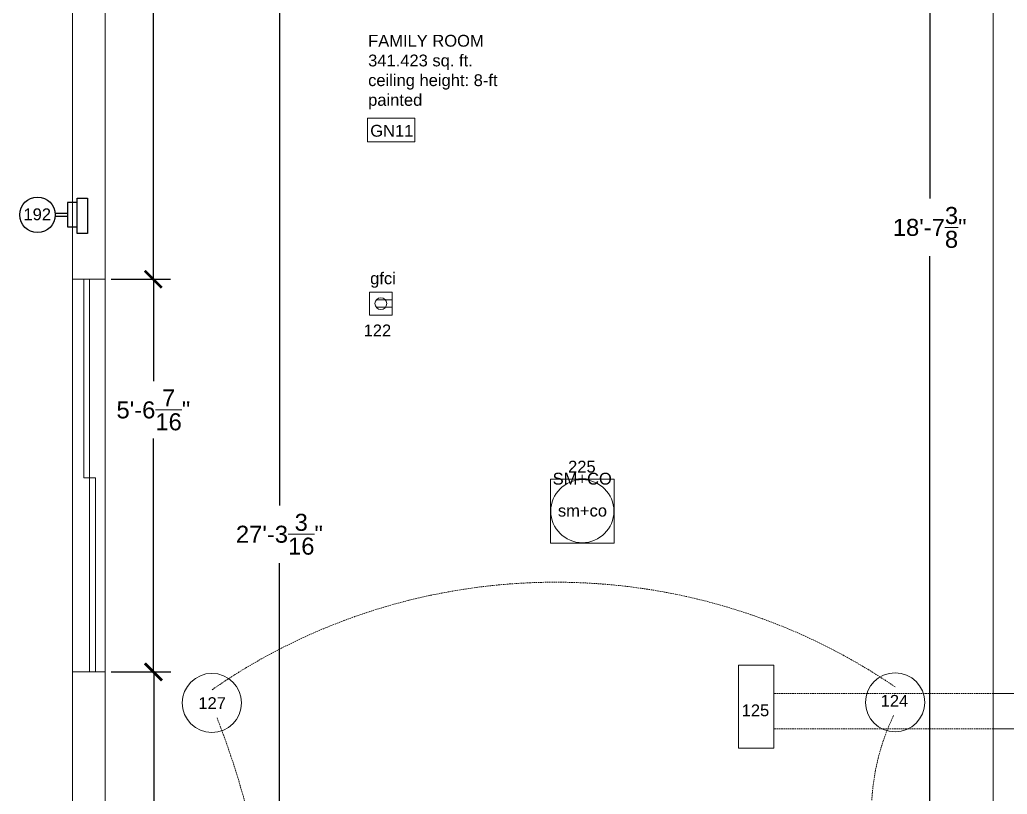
# Model space of a CAD drawing. Header units: inches. Extents: x -438 to -14, y 594 to 1082.
# Drawn here: x -437.5 to -270.4, y 821.6 to 952.6 of the extents above; entities that cross this region are included whole.
import ezdxf

# ---------------------------------------------------------------- set-up
doc = ezdxf.new("R2010")
doc.units = ezdxf.units.IN
doc.header["$MEASUREMENT"] = 0
doc.linetypes.add('DASHED2', pattern=[0.375, 0.25, -0.125])
doc.layers.get('0').update_dxf_attribs({"color": 1, "lineweight": 9})
for name, color, linetype, lineweight in [('A-101-Dimensions', 7, 'Continuous', 9), ('A-101-Floorplan-1st-floor', 7, 'Continuous', 9), ('A-101-RCP', 7, 'Continuous', 9), ('A-101-Text', 7, 'Continuous', 9)]:
    doc.layers.add(name, color=color, linetype=linetype, lineweight=lineweight)
doc.styles.add('Annotative', font='Arial.ttf')
doc.styles.get("Standard").update_dxf_attribs({"font": 'Arial.ttf', "height": 2})
doc.dimstyles.new('Annotative', dxfattribs={"dimtxt": 0.18, "dimasz": 0.18, "dimexe": 0.18, "dimexo": 0.0625, "dimgap": 0.09, "dimtad": 0, "dimtih": 1, "dimtoh": 1, "dimdec": 4, "dimzin": 0, "dimdsep": 46, "dimlunit": 4, "dimtxsty": 'Annotative', "dimblk": 'ARCHTICK', "dimblk1": 'ARCHTICK', "dimblk2": 'ARCHTICK', "dimcen": 0.09, "dimadec": 0, "dimazin": 0, "dimtfac": 1, "dimtdec": 4, "dimtofl": 0, "dimtmove": 0, "dimatfit": 3, "dimldrblk": 'ARCHTICK', "dimfxl": 1, "dimtolj": 1, "dimtzin": 0, "dimarcsym": 0})

# ---------------------------------------------------------------- blocks, each defined once
blk = doc.blocks.new('floodlight-camera-195-patio')
at = {"layer": 'A-101-RCP', "lineweight": 30}
for p, q in [((0, 2.08), (-1.62, 2.08)), ((-1.62, 2.08), (-1.62, -2.04)), ((0, 2.84), (1.75, 2.84)), ((0, -3.16), (0, 2.84)), ((0, -2.04), (0, 2.08)), ((1.75, 2.84), (1.75, -3.16)), ((-3.71, 0.27), (-1.62, 0.27)), ((-3.71, -0.23), (-1.62, -0.23)), ((-1.62, -2.04), (0, -2.04)), ((1.75, -3.16), (0, -3.16))]:
    blk.add_line(p, q, dxfattribs=at)
blk.add_circle((-6.7, 0.02), 3, dxfattribs=at)
at = {"layer": 'A-101-RCP', "lineweight": 5, "insert": (-9.07, 1.1), "char_height": 2, "attachment_point": 1}
blk.add_mtext_dynamic_manual_height_columns('192', width=5.2422, gutter_width=10, heights=[0], dxfattribs=at)
blk = doc.blocks.new('_ArchTick')
at = {"color": 0, "linetype": 'ByBlock', "lineweight": 30, "const_width": 0.15}
blk.add_lwpolyline([(-0.5, -0.5), (0.5, 0.5)], dxfattribs=at)
blk = doc.blocks.new('*D487')
at = {"layer": 'A-101-Dimensions', "color": 0, "lineweight": -2, "transparency": 16777216}
for p, q in [((-273.82, 1029.19), (-286.45, 1029.19)), ((-283.57, 1029.19), (-283.57, 922.39)), ((-283.57, 805.81), (-283.57, 912.61)), ((-273.82, 805.81), (-286.45, 805.81))]:
    blk.add_line(p, q, dxfattribs=at)
at = {"layer": 'A-101-Dimensions', "color": 0, "lineweight": -2, "transparency": 16777216, "xscale": 2.88, "yscale": 2.88, "zscale": 2.88}
for p, rotation in [((-283.57, 1029.19), 90), ((-283.57, 805.81), 270)]:
    blk.add_blockref('_ArchTick', p, dxfattribs=dict(at, rotation=rotation))
at = {"layer": 'A-101-Dimensions', "color": 0, "lineweight": 5, "transparency": 16777216, "insert": (-283.57, 917.5), "char_height": 2.88, "attachment_point": 5, "style": 'Annotative'}
blk.add_mtext('\\A1;18\'-7{\\H1x;\\S3/8;}"', dxfattribs=at)
blk = doc.blocks.new('*D532')
at = {"layer": 'A-101-Dimensions', "color": 0, "lineweight": -2, "transparency": 16777216}
for p, q in [((-422.1, 1029.19), (-390.73, 1029.19)), ((-393.61, 1029.19), (-393.61, 870.48)), ((-393.61, 702), (-393.61, 860.71)), ((-422.1, 702), (-390.73, 702))]:
    blk.add_line(p, q, dxfattribs=at)
at = {"layer": 'A-101-Dimensions', "color": 0, "lineweight": -2, "transparency": 16777216, "xscale": 2.88, "yscale": 2.88, "zscale": 2.88}
for p, rotation in [((-393.61, 1029.19), 90), ((-393.61, 702), 270)]:
    blk.add_blockref('_ArchTick', p, dxfattribs=dict(at, rotation=rotation))
at = {"layer": 'A-101-Dimensions', "color": 0, "lineweight": 5, "transparency": 16777216, "insert": (-393.61, 865.6), "char_height": 2.88, "attachment_point": 5, "style": 'Annotative'}
blk.add_mtext('\\A1;27\'-3{\\H1x;\\S3/16;}"', dxfattribs=at)
blk = doc.blocks.new('*D534')
at = {"layer": 'A-101-Dimensions', "color": 0, "lineweight": -2, "transparency": 16777216}
for p, q in [((-422.1, 842.31), (-412, 842.31)), ((-414.88, 842.31), (-414.88, 808.11)), ((-414.88, 764.19), (-414.88, 798.39)), ((-422.1, 764.19), (-412, 764.19))]:
    blk.add_line(p, q, dxfattribs=at)
at = {"layer": 'A-101-Dimensions', "color": 0, "lineweight": -2, "transparency": 16777216, "xscale": 2.88, "yscale": 2.88, "zscale": 2.88}
for p, rotation in [((-414.88, 842.31), 90), ((-414.88, 764.19), 270)]:
    blk.add_blockref('_ArchTick', p, dxfattribs=dict(at, rotation=rotation))
at = {"layer": 'A-101-Dimensions', "color": 0, "lineweight": 5, "transparency": 16777216, "insert": (-414.88, 803.25), "char_height": 2.88, "attachment_point": 5, "style": 'Annotative'}
blk.add_mtext('\\A1;6\'-6{\\H1x;\\S1/8;}"', dxfattribs=at)
blk = doc.blocks.new('*D535')
at = {"layer": 'A-101-Dimensions', "color": 0, "lineweight": -2, "transparency": 16777216}
for p, q in [((-422.1, 1029.19), (-412.06, 1029.19)), ((-414.94, 1029.19), (-414.94, 973.79)), ((-414.94, 908.72), (-414.94, 964.12)), ((-422.1, 908.72), (-412.06, 908.72))]:
    blk.add_line(p, q, dxfattribs=at)
at = {"layer": 'A-101-Dimensions', "color": 0, "lineweight": -2, "transparency": 16777216, "xscale": 2.88, "yscale": 2.88, "zscale": 2.88}
for p, rotation in [((-414.94, 1029.19), 90), ((-414.94, 908.72), 270)]:
    blk.add_blockref('_ArchTick', p, dxfattribs=dict(at, rotation=rotation))
at = {"layer": 'A-101-Dimensions', "color": 0, "lineweight": 5, "transparency": 16777216, "insert": (-414.94, 968.95), "char_height": 2.88, "attachment_point": 5, "style": 'Annotative'}
blk.add_mtext('\\A1;10\'-0{\\H1x;\\S1/2;}"', dxfattribs=at)
blk = doc.blocks.new('*D536')
at = {"layer": 'A-101-Dimensions', "color": 0, "lineweight": -2, "transparency": 16777216}
for p, q in [((-422.1, 908.72), (-412.06, 908.72)), ((-414.94, 908.72), (-414.94, 891.47)), ((-414.94, 842.31), (-414.94, 881.79)), ((-422.1, 842.31), (-412.06, 842.31))]:
    blk.add_line(p, q, dxfattribs=at)
at = {"layer": 'A-101-Dimensions', "color": 0, "lineweight": -2, "transparency": 16777216, "xscale": 2.88, "yscale": 2.88, "zscale": 2.88}
for p, rotation in [((-414.94, 908.72), 90), ((-414.94, 842.31), 270)]:
    blk.add_blockref('_ArchTick', p, dxfattribs=dict(at, rotation=rotation))
at = {"layer": 'A-101-Dimensions', "color": 0, "lineweight": 5, "transparency": 16777216, "insert": (-414.94, 886.63), "char_height": 2.88, "attachment_point": 5, "style": 'Annotative'}
blk.add_mtext('\\A1;5\'-6{\\H1x;\\S7/16;}"', dxfattribs=at)
blk = doc.blocks.new('block-with-circle')
at = {"layer": 'A-101-RCP', "lineweight": 5}
for p, q in [((-1.94, -1.95), (-1.94, 1.92)), ((-1.94, 1.92), (1.93, 1.92)), ((1.93, 1.92), (1.93, -1.95)), ((1.93, -1.95), (-1.94, -1.95))]:
    blk.add_line(p, q, dxfattribs=at)
at = {"layer": 'A-101-RCP'}
blk.add_circle((0, 0), 1, dxfattribs=at)
blk = doc.blocks.new('ceiling-duplex')
at = {"layer": 'A-101-Floorplan-1st-floor', "lineweight": 5}
for p, q in [((-0.78, 0.62), (1.92, 0.62)), ((-0.78, -0.62), (1.92, -0.62))]:
    blk.add_line(p, q, dxfattribs=at)
blk.add_blockref('block-with-circle', (0, 0), dxfattribs=at)

msp = doc.modelspace()

# ---------------------------------------------------------------- linework, layer by layer
at = {"layer": 'A-101-Floorplan-1st-floor', "lineweight": 5}
for p, q in [((-428.59934, 908.72008), (-428.59934, 1034.87633)), ((-423.09934, 908.72008), (-423.09959, 1029.18883)), ((-272.81809, 1029.18883), (-272.81809, 805.81383)), ((-423.09934, 908.72008), (-428.59934, 908.72008)), ((-428.59934, 908.72008), (-428.59934, 842.31383)), ((-426.72434, 908.72008), (-426.72434, 875.15758)), ((-425.72434, 908.72008), (-425.72434, 842.31383)), ((-423.09934, 908.72008), (-423.09934, 842.31383)), ((-426.72434, 875.15758), (-424.72434, 875.15758)), ((-424.72434, 875.15758), (-424.72434, 842.31383)), ((-423.09934, 842.31383), (-428.59934, 842.31383)), ((-428.59934, 764.18883), (-428.59934, 842.31383)), ((-423.09934, 764.18883), (-423.09934, 842.31383))]:
    msp.add_line(p, q, dxfattribs=at)
at = {"layer": 'A-101-RCP', "lineweight": 5}
for p, q in [((-347.72434, 864.0853), (-347.72434, 874.91731)), ((-347.72434, 874.91731), (-336.96651, 874.91731)), ((-336.96651, 874.91731), (-336.96651, 864.0853)), ((-336.96651, 864.0853), (-347.72434, 864.0853)), ((-272.81809, 838.68122), (-210.06809, 838.68122)), ((-272.81809, 832.68122), (-210.06809, 832.68122))]:
    msp.add_line(p, q, dxfattribs=at)
at = {"layer": 'A-101-RCP', "linetype": 'DASHED2', "lineweight": 5}
for p, q in [((-272.81809, 838.68122), (-309.94309, 838.68122)), ((-272.81809, 832.68122), (-309.94309, 832.68122))]:
    msp.add_line(p, q, dxfattribs=at)
at = {"layer": 'A-101-RCP', "lineweight": 5}
msp.add_lwpolyline([(-315.94309, 829.43104), (-315.94309, 843.43104), (-309.94309, 843.43104), (-309.94309, 829.43104)], close=True, dxfattribs=at)
for centre, radius in [((-342.34934, 869.50133), 5.3326), ((-405.03684, 837.06842), 5), ((-289.41184, 837.16405, 82.125), 5)]:
    msp.add_circle(centre, radius, dxfattribs=at)
at = {"layer": 'A-101-RCP', "linetype": 'DASHED2', "lineweight": 5}
for centre, radius, start, end in [((-346.86175, 755.43177), 102.0527, 55.740395, 124.7364578), ((-538.35258, 782.31741), 143.9954, 337.3059216, 21.2876266), ((-255.3876, 818.48389, 82.125), 38.0362, 154.4135568, 257.9842709)]:
    msp.add_arc(centre, radius, start, end, dxfattribs=at)
at = {"layer": 'A-101-Text', "lineweight": 5}
msp.add_lwpolyline([(-370.69898, 935.96581), (-370.69898, 931.96581), (-378.69898, 931.96581), (-378.69898, 935.96581)], close=True, dxfattribs=at)

# ---------------------------------------------------------------- block references
at = {"lineweight": 5}
for name, p in [('floodlight-camera-195-patio', (-427.84934, 919.60585)), ('ceiling-duplex', (-376.44309, 904.60885))]:
    msp.add_blockref(name, p, dxfattribs=at)

# ---------------------------------------------------------------- texts
msp.add_text('SM+CO', height=2, dxfattribs=at).set_placement((-347.37197, 873.99303, -93))
at = {"layer": 'A-101-RCP', "lineweight": 5, "char_height": 2, "attachment_point": 1}
for s, width, insert in [('gfci', 1.3349173, (-378.2536, 909.88285, 193)), ('122', 5.177737, (-379.36039, 901.06947)), ('225', 7.0538935, (-344.75508, 878.02739, 93)), ('sm+co', 8.8644528, (-346.47835, 870.58958, 93)), ('127', 5.2422334, (-407.327, 838.03178)), ('124', 5.2422334, (-291.86196, 838.4204, 82.125)), ('125', 5.2422334, (-315.38418, 836.81383))]:
    msp.add_mtext_dynamic_manual_height_columns(s, width=width, gutter_width=10, heights=[0], dxfattribs=dict(at, insert=insert))
at = {"layer": 'A-101-Text', "lineweight": 5, "insert": (-378.5955, 950.06175), "char_height": 2, "width": 23.2448714, "attachment_point": 1, "style": 'Annotative'}
msp.add_mtext('FAMILY ROOM\\P341.423 sq. ft.\\Pceiling height: 8-ft\\Ppainted', dxfattribs=at)
at = {"layer": 'A-101-Text', "lineweight": 5, "insert": (-378.23695, 934.83662), "char_height": 2, "width": 8.3389499, "attachment_point": 1}
msp.add_mtext('GN11', dxfattribs=at)

# ---------------------------------------------------------------- dimensions: what is measured, and where the dimension line sits
at = {"layer": 'A-101-Dimensions', "lineweight": 5}
for base, p1, p2, picture, middle in [((-414.9354667154, 1029.1888348861), (-423.0993407836, 908.7200848861), (-423.0995850833, 1029.1888348861), '*D535', (-414.9354667154, 968.9544598861)), ((-393.60873, 1029.18883), (-423.09959, 702.00133), (-423.09959, 1029.18883), '*D532', (-393.60873, 865.59508)), ((-414.9372551581, 842.3138348861), (-423.0993407836, 908.7200848861), (-423.0993407836, 842.3138348861), '*D536', (-414.9372551581, 886.6296474714))]:
    dim = msp.add_linear_dim(base=base, p1=p1, p2=p2, angle=90, dimstyle='Annotative', dxfattribs=at)
    dim.commit()
    dim.dimension.update_dxf_attribs({"geometry": picture, "text_midpoint": middle, "dimtype": 160})
for base, p1, p2, picture, middle in [((-283.57183, 805.81383), (-272.81809, 1029.18883), (-272.81809, 805.81383), '*D487', (-283.57183, 917.50133)), ((-414.88074, 842.31383), (-423.09934, 764.18883), (-423.09934, 842.31383), '*D534', (-414.88074, 803.25133))]:
    dim = msp.add_linear_dim(base=base, p1=p1, p2=p2, angle=90, dimstyle='Annotative', dxfattribs=at)
    dim.commit()
    dim.dimension.update_dxf_attribs({"geometry": picture, "text_midpoint": middle})

doc.saveas('drawing.dxf')
